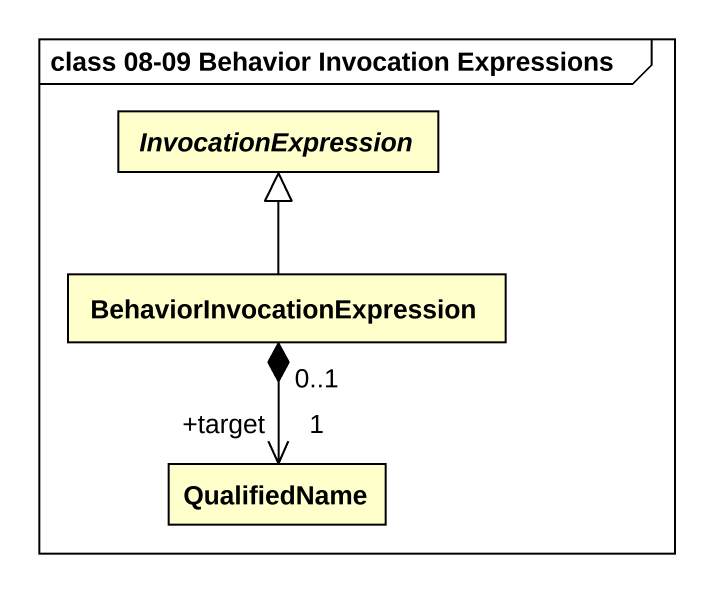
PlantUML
@startuml
mainframe class 08-09 Behavior Invocation Expressions
hide circle
hide empty members
abstract class InvocationExpression
class BehaviorInvocationExpression
class QualifiedName
BehaviorInvocationExpression -up-|> InvocationExpression
BehaviorInvocationExpression "0..1" *--> "+target\n1" QualifiedName
@enduml
